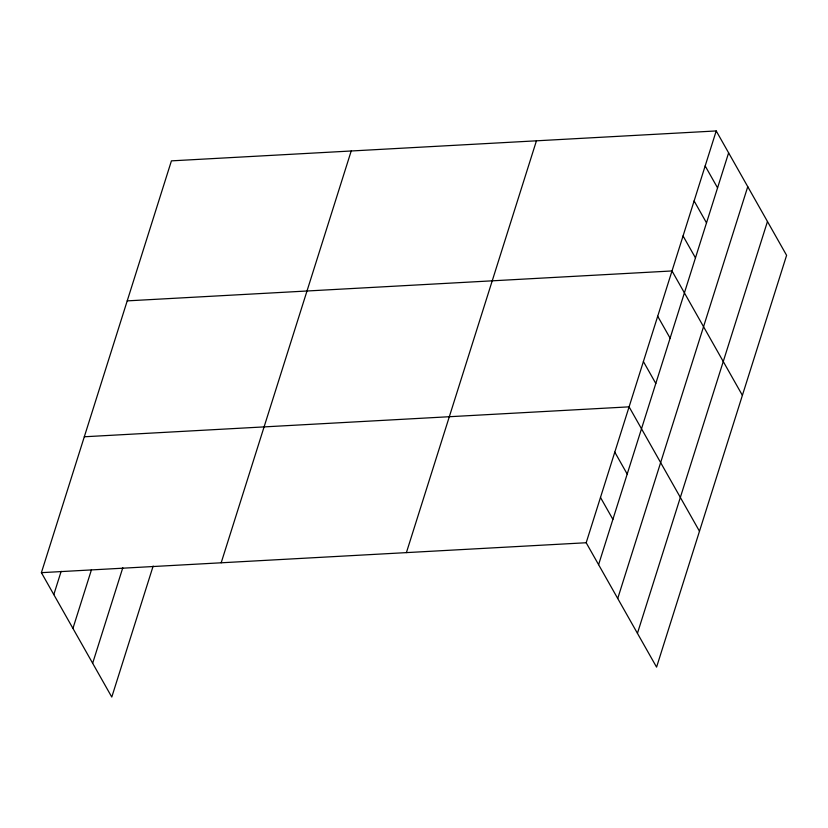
<?xml version="1.0" encoding="UTF-8"?>
<svg xmlns="http://www.w3.org/2000/svg" width="828" height="828" viewBox="0 0 828 828"><rect width="100%" height="100%" fill="white"/><g stroke="black" fill="none" stroke-linecap="round" stroke-linejoin="round"><path stroke-width="1.24" d="M153.149 566.062L111.78 697.062L41.4 572.665L171.427 160.86L716.22 130.938L786.6 255.334L656.573 667.14L586.183 542.744L716.22 130.938M53.81 594.587L61.148 571.33M72.936 628.4L91.494 569.643M92.653 663.249L122.803 567.749M221.179 562.792L351.207 150.986M406.403 552.618L536.44 140.812M598.592 564.665L728.619 152.859M617.729 598.489L747.756 186.683M637.436 633.327L767.463 221.521M127.222 300.874L672.005 270.953L742.395 395.349M84.311 436.77L629.094 406.848L699.484 531.245M41.4 572.665L586.183 542.744M705.166 165.942L717.565 187.863M694.112 200.945L706.512 222.867M683.059 235.949L695.468 257.87M657.701 316.244L670.111 338.176M643.397 361.546L655.807 383.478M614.79 452.14L627.2 474.071M600.486 497.442L612.896 519.373"/></g></svg>
